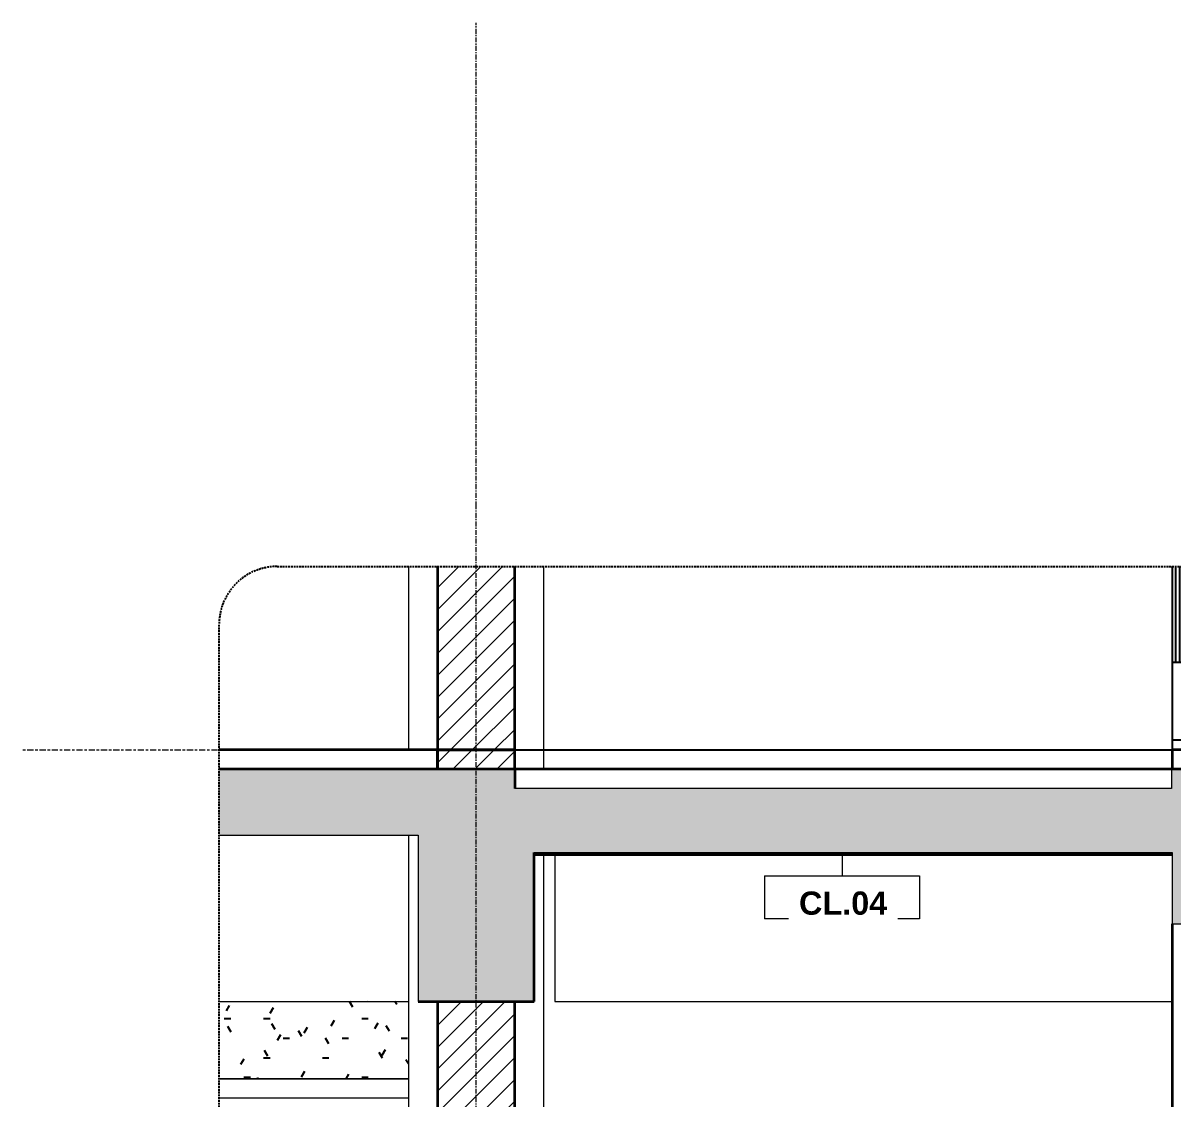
# Model space of a CAD drawing. Header units: millimetres. Extents: x 32270 to 221883, y 3811 to 78637.
# Drawn here: x 95270 to 98242, y 8100 to 10880 of the extents above; entities that cross this region are included whole.
import ezdxf

# ---------------------------------------------------------------- set-up
doc = ezdxf.new("R2010")
doc.units = ezdxf.units.MM
for name, pattern in [('Centre', [31.75, 6.35, -4.7625, 15.875, -4.7625]), ('Grid Line', [22.225, 12.7, -3.175, 3.175, -3.175]), ('Hidden', [7.14375, 4.7625, -2.38125]), ('IMPORT-CENTER _2_', [40.64, 25.4, -5.08, 5.08, -5.08])]:
    doc.linetypes.add(name, pattern=pattern)
for name, color, linetype, lineweight in [('0-5', 130, 'Continuous', 5), ('A-CLNG-2', 250, 'Continuous', 18), ('A-CLNG-IDEN', 151, 'Continuous', 9), ('A-CLNG-PATT-2', 71, 'Continuous', 25), ('A-DETL-GENF', 92, 'Continuous', 18), ('A-DETL-GENF-3', 92, 'Hidden', 25), ('A-DETL-GENF-4', 9, 'Continuous', 18), ('A-DETL-MEDM', 33, 'Continuous', 35), ('A-DETL-THIN', 151, 'Continuous', 18), ('A-DOOR-3', 250, 'Continuous', 18), ('A-DOOR-4', 10, 'Continuous', 25), ('A-FLOR-FNSH-1', 7, 'Continuous', 35), ('A-FLOR-LEVL-2', 51, 'Centre', 9), ('A-FLOR-PATT-1', 253, 'Continuous', 18), ('A-WALL-2', 7, 'Continuous', 35), ('A-WALL-PATT-2', 111, 'Continuous', 18), ('G-IMPT', 8, 'Continuous', 18), ('G-IMPT-2', 8, 'IMPORT-CENTER _2_', 18), ('M-EQPM', 50, 'Continuous', 18), ('M-EQPM-1', 50, 'Continuous', 25), ('S-BEAM-1', 250, 'Continuous', 18), ('S-COLS-9', 250, 'Continuous', 18), ('S-GRID-1', 1, 'Grid Line', 9)]:
    doc.layers.add(name, color=color, linetype=linetype, lineweight=lineweight)
doc.styles.add('Arial_B_3', font='arialbd.ttf', dxfattribs={"height": 60})
pattern_1 = [(50, (-71392.17, 15875), (364.368, -31.8783), [38.1, -419.1]), (355, (-71392.17, 15875), (-70.486, 382.1133), [30.48, -335.28]), (100.451, (-71361.8, 15872.34), (293.885, 350.2334), [32.38, -356.18]), (46.184, (-71392.17, 15976.6), (542.1585, -84.086), [57.15, -628.65]), (96.636, (-71347, 15969.6), (474.805, 494.855), [48.57, -534.27]), (351.184, (-71392.2, 15976.6), (474.81, 494.85), [45.72, -502.92]), (21, (-71341.37, 15951.2), (303.2285, -204.5305), [38.1, -419.1]), (326, (-71341.37, 15951.2), (123.604, 368.376), [30.48, -335.28]), (71.451, (-71316.1, 15934.16), (426.834, 163.8427), [32.38, -356.18]), (37.5, (-71392.17, 15875), (6.17665, 169.11015), [3.353, -327.863, 3.353, -337.007, -336.55]), (37.5, (-71392.17, 15875), (6.17665, 169.11015), [-671.576, 3.353, -333.197]), (7.5, (-71392.17, 15875), (133.6389, 200.3615), [3.353, -190.703, 3.353, -320.243, -128.27]), (7.5, (-71392.17, 15875), (133.6389, 200.3615), [-517.652, 3.353, -124.917]), (327.5, (-71505.46, 15875), (271.1818, -11.45836), [3.353, -123.647, 3.353, -392.887, -525.78]), (327.5, (-71505.46, 15875), (271.1818, -11.45836), [-523.24, 3.353, -522.427]), (317.5, (-71556.26, 15875), (296.2585, 50.8528), [3.353, -161.747, 3.353, -259.791, -373.38]), (317.5, (-71556.26, 15875), (296.2585, 50.8528), [-428.244, 3.353, -370.027]), (45, (-71392.17, 15875), (-125.7236, 125.7236), []), (45, (-71392.17, 16065.5), (-125.7236, 125.7236), [])]
pattern_2 = [(45, (78586.76, 15875), (-28.28427, 28.28427), [])]

# ---------------------------------------------------------------- blocks, each defined once
blk = doc.blocks.new('NCV_TKTC_KET CAU_rvt-6-TKCS_CĂN HỘ LOẠI 3A - MẶT CẮT 5')
at = {"layer": 'A-FLOR-PATT-1'}
h = blk.add_hatch(dxfattribs=at)
h.set_pattern_fill('FP_29', color=256, style=0, pattern_type=2)
h.set_pattern_definition(pattern_1)
h.paths.add_polyline_path([(-45515.2, 8780), (-45486.9, 8780), (-45486.9, 8785), (-48436.9, 8785), (-48436.9, 8780), (-45794.1, 8780)])
h.paths.add_polyline_path([(-53435.3, 8900), (-53435.3, 8950), (-53436.9, 8950), (-53436.9, 8900)])
h = blk.add_hatch(dxfattribs=at)
h.set_pattern_fill('FP_29', color=256, style=0, pattern_type=2)
h.set_pattern_definition(pattern_1)
h.paths.add_polyline_path([(-45515.2, 8780), (-45486.9, 8780), (-45486.9, 8785), (-48436.9, 8785), (-48436.9, 8780), (-45794.1, 8780)])
h.paths.add_polyline_path([(-53435.3, 8900), (-53435.3, 8950), (-53436.9, 8950), (-53436.9, 8900)])
h = blk.add_hatch(dxfattribs=at)
h.set_pattern_fill('FP_29', color=256, style=0, pattern_type=2)
h.set_pattern_definition(pattern_1)
h.paths.add_polyline_path([(-53353.6, 8730), (-51736.9, 8730), (-51736.9, 8735), (-53386.9, 8734.8), (-53386.9, 8730)])
h = blk.add_hatch(dxfattribs=at)
h.set_pattern_fill('FP_29', color=256, style=0, pattern_type=2)
h.set_pattern_definition(pattern_1)
h.paths.add_polyline_path([(-53353.6, 8730), (-51736.9, 8730), (-51736.9, 8735), (-53386.9, 8734.8), (-53386.9, 8730)])
at = {"layer": 'A-FLOR-FNSH-1'}
for p, q in [((-53435.3, 8950), (-53436.9, 8950)), ((-53435.3, 8900), (-53435.3, 8950)), ((-53386.9, 8730), (-51736.9, 8730))]:
    blk.add_line(p, q, dxfattribs=at)
at = {"layer": 'S-BEAM-1'}
for p, q in [((-53333.2, 8730), (-53333.2, 8350)), ((-54201.4, 8350), (-53711.9, 8350)), ((-53333.2, 8350), (-51738.1, 8350)), ((-51738.1, 8350), (-51736.9, 8350))]:
    blk.add_line(p, q, dxfattribs=at)
at = {"layer": 'S-COLS-9'}
for p, q in [((-53711.9, 9474.4), (-53711.9, 9000)), ((-53361.9, 8950), (-53361.9, 9474.4)), ((-53711.9, 8780), (-53711.9, 5600)), ((-53361.9, 5550), (-53361.9, 8730))]:
    blk.add_line(p, q, dxfattribs=at)
blk = doc.blocks.new('CL_01-VÁCH DỰNG THẠCH CAO CĂN HỘ LOẠI 1-5D - CL_01-VÁCH DỰNG THẠCH CAO CĂN HỘ LOẠI 1A-5-907652-TKCS_CĂN HỘ LOẠI 3A - MẶT CẮT 5')
at = {"layer": 'A-CLNG-PATT-2'}
h = blk.add_hatch(dxfattribs=at)
h.set_pattern_fill('FP_30', color=256, style=0, pattern_type=2)
h.set_pattern_definition([(0, (-71392.17, 15875), (203.2, 50.8), [16.764, -135.636, 16.764, -135.636, -812.8]), (0, (-71392.17, 15875), (203.2, 50.8), [-304.8, 16.764, -288.036, 16.764, -135.636, -355.6]), (0, (-71392.17, 15875), (203.2, 50.8), [-762, 16.764, -84.836, 16.764, -237.236]), (120, (-71315.97, 15900.4), (-145.59409, 150.57636), [16.764, -135.636, 16.764, -135.636, -812.8]), (120, (-71315.97, 15900.4), (-145.59409, 150.57636), [-304.8, 16.764, -288.036, 16.764, -135.636, -355.6]), (120, (-71315.97, 15900.4), (-145.59409, 150.57636), [-762, 16.764, -84.836, 16.764, -237.236]), (240, (-71290.57, 16002), (-57.60591, -201.37636), [16.764, -135.636, 16.764, -135.636, -812.8]), (240, (-71290.57, 16002), (-57.60591, -201.37636), [-304.8, 16.764, -288.036, 16.764, -135.636, -355.6]), (240, (-71290.57, 16002), (-57.60591, -201.37636), [-762, 16.764, -84.836, 16.764, -237.236])])
h.paths.add_polyline_path([(-53711.9, 8150), (-53711.9, 8350), (-54201.4, 8350), (-54201.4, 8150)])
at = {"layer": 'A-CLNG-2'}
blk.add_line((-53711.9, 8150), (-54201.4, 8150), dxfattribs=at)
blk = doc.blocks.new('NCV_TKTC_TANG 2_rvt-6-TKCS_CĂN HỘ LOẠI 3A - MẶT CẮT 5')
at = {"layer": 'A-CLNG-2'}
for p, q in [((-54201.4, 8150), (-53711.9, 8150)), ((-53711.9, 8100), (-54201.4, 8100))]:
    blk.add_line(p, q, dxfattribs=at)
at = {"layer": 'A-WALL-2'}
blk.add_line((-51736.9, 8550), (-51736.9, 7800), dxfattribs=at)
at = {"layer": 'A-CLNG-2'}
blk.add_blockref('CL_01-VÁCH DỰNG THẠCH CAO CĂN HỘ LOẠI 1-5D - CL_01-VÁCH DỰNG THẠCH CAO CĂN HỘ LOẠI 1A-5-907652-TKCS_CĂN HỘ LOẠI 3A - MẶT CẮT 5', (0, 0), dxfattribs=at)
blk = doc.blocks.new('DOOR_CW_01 CANH MO-PANEL KINH - DIG_01-900x2200-CỬA NHÔM KÍNH-V116-TKCS_CĂN HỘ LOẠI 3A - MẶT CẮT 5')
at = {"layer": 'A-DOOR-3'}
for p, q in [((-51736.9, 9474.4), (-51736.9, 9000)), ((-51686.9, 9000), (-51686.9, 9474.4)), ((-51636.9, 9474.4), (-51636.9, 9000))]:
    blk.add_line(p, q, dxfattribs=at)
at = {"layer": 'A-DOOR-4'}
for p, q in [((-51736.9, 9474.4), (-51736.9, 9000)), ((-51736.9, 9474.4), (-51736.9, 9000)), ((-51726.9, 9226), (-51726.9, 9474.4)), ((-51716.9, 9226), (-51716.9, 9474.4)), ((-51706.9, 9226), (-51706.9, 9474.4)), ((-51696.9, 9026), (-51696.9, 9474.4)), ((-51636.9, 9000), (-51636.9, 9474.4)), ((-51636.9, 9000), (-51636.9, 9474.4)), ((-51696.9, 9226), (-51736.9, 9226)), ((-51736.9, 9026), (-51696.9, 9026))]:
    blk.add_line(p, q, dxfattribs=at)
blk = doc.blocks.new('NCV_TKTC_TANG 3 - 4_rvt-7-TKCS_CĂN HỘ LOẠI 3A - MẶT CẮT 5')
at = {"layer": 'A-FLOR-FNSH-1'}
for p, q in [((-53636.9, 9000), (-54201.4, 9000)), ((-53636.9, 8950), (-53636.9, 9000)), ((-51636.9, 9000), (-51736.9, 9000)), ((-51736.9, 9000), (-51736.9, 8950)), ((-51738.1, 8950), (-53436.9, 8950))]:
    blk.add_line(p, q, dxfattribs=at)
at = {"layer": 'A-DOOR-3'}
blk.add_blockref('DOOR_CW_01 CANH MO-PANEL KINH - DIG_01-900x2200-CỬA NHÔM KÍNH-V116-TKCS_CĂN HỘ LOẠI 3A - MẶT CẮT 5', (0, 0), dxfattribs=at)
blk = doc.blocks.new('TKTC_XREF_251221_MB TANG 2-7 - TKTC_XREF_260130_MB TANG 2-5_dwg_$cc-4746808-TKCS_CĂN HỘ LOẠI 3A - MẶT CẮT 5')
at = {"layer": 'G-IMPT-2'}
for p, q in [((-53818.5, 5600), (-53665.5, 5600)), ((-53742, 5600), (-53742, 5600))]:
    blk.add_line(p, q, dxfattribs=at)
at = {"layer": 'M-EQPM'}
for p, q in [((-53742, 5600), (-53796, 5600)), ((-53796, 5600), (-53742, 5600)), ((-53742, 5600), (-53754.5, 5600)), ((-53754.5, 5600), (-53742, 5600)), ((-53742, 5600), (-53729.4, 5600)), ((-53729.4, 5600), (-53742, 5600)), ((-53685.1, 5600), (-53685.1, 5600))]:
    blk.add_line(p, q, dxfattribs=at)
blk = doc.blocks.new('TKTC_XREF_251221_MB TANG 2-7 - TKTC_XREF_260130_MB TANG 2-5_dwg_CUM U_DN100-4746796-TKCS_CĂN HỘ LOẠI 3A - MẶT CẮT 5')
at = {"layer": 'G-IMPT'}
for p, q in [((-53742, 5600), (-53809.1, 5600)), ((-53809.1, 5600), (-53742, 5600)), ((-53742, 5600), (-53801.3, 5600)), ((-53801.3, 5600), (-53742, 5600)), ((-53742, 5600), (-53742, 5600)), ((-53677.1, 5600), (-53742, 5600)), ((-53677.1, 5600), (-53742, 5600)), ((-53677.1, 5600), (-53742, 5600)), ((-53677.1, 5600), (-53742, 5600)), ((-53675.2, 5600), (-53677.1, 5600)), ((-53677.1, 5600), (-53675.2, 5600)), ((-53675.2, 5600), (-53677.1, 5600)), ((-53677.1, 5600), (-53675.2, 5600)), ((-53670.4, 5600), (-53675.2, 5600)), ((-53675.2, 5600), (-53670.4, 5600)), ((-53675.2, 5600), (-53670.4, 5600)), ((-53675.2, 5600), (-53670.4, 5600)), ((-53670.4, 5600), (-53675.2, 5600)), ((-53675.2, 5600), (-53670.4, 5600)), ((-53675.2, 5600), (-53670.4, 5600)), ((-53675.2, 5600), (-53670.4, 5600)), ((-53670.4, 5600), (-53670.4, 5600)), ((-53670.4, 5600), (-53670.4, 5600)), ((-53669.5, 5600), (-53664, 5600)), ((-53664, 5600), (-53669.5, 5600)), ((-53669.5, 5600), (-53664, 5600)), ((-53664, 5600), (-53669.5, 5600)), ((-53663.1, 5600), (-53664, 5600)), ((-53664, 5600), (-53663.1, 5600)), ((-53663.1, 5600), (-53664, 5600)), ((-53664, 5600), (-53663.1, 5600))]:
    blk.add_line(p, q, dxfattribs=at)
blk = doc.blocks.new('TKTC_XREF_251221_MB TANG 2-7 - TKTC_XREF_260130_MB TANG 2-5_dwg_$cc-4746798-TKCS_CĂN HỘ LOẠI 3A - MẶT CẮT 5')
at = {"layer": 'G-IMPT-2'}
for p, q in [((-53281.9, 5600), (-53403, 5600)), ((-53342.9, 5600), (-53342.1, 5600))]:
    blk.add_line(p, q, dxfattribs=at)
at = {"layer": 'M-EQPM'}
for p, q in [((-53387.5, 5600), (-53387.5, 5600)), ((-53342.5, 5600), (-53342.8, 5600)), ((-53342.8, 5600), (-53342.2, 5600)), ((-53342.2, 5600), (-53342.5, 5600))]:
    blk.add_line(p, q, dxfattribs=at)
blk = doc.blocks.new('TKTC_XREF_251221_MB TANG 2-7 - TKTC_XREF_260130_MB TANG 2-5_dwg_CUM U_DN100-4746799-TKCS_CĂN HỘ LOẠI 3A - MẶT CẮT 5')
at = {"layer": 'G-IMPT'}
for p, q in [((-53406.4, 5600), (-53405.7, 5600)), ((-53405.7, 5600), (-53406.4, 5600)), ((-53406.4, 5600), (-53405.7, 5600)), ((-53405.7, 5600), (-53406.4, 5600)), ((-53401.4, 5600), (-53405.7, 5600)), ((-53405.7, 5600), (-53401.4, 5600)), ((-53401.4, 5600), (-53405.7, 5600)), ((-53405.7, 5600), (-53401.4, 5600)), ((-53400.6, 5600), (-53400.6, 5600)), ((-53400.6, 5600), (-53400.6, 5600)), ((-53400.6, 5600), (-53396.8, 5600)), ((-53396.8, 5600), (-53400.6, 5600)), ((-53396.8, 5600), (-53400.6, 5600)), ((-53396.8, 5600), (-53400.6, 5600)), ((-53400.6, 5600), (-53396.8, 5600)), ((-53396.8, 5600), (-53400.6, 5600)), ((-53396.8, 5600), (-53400.6, 5600)), ((-53396.8, 5600), (-53400.6, 5600)), ((-53396.8, 5600), (-53395.3, 5600)), ((-53395.3, 5600), (-53396.8, 5600)), ((-53396.8, 5600), (-53395.3, 5600)), ((-53395.3, 5600), (-53396.8, 5600)), ((-53395.3, 5600), (-53344, 5600)), ((-53395.3, 5600), (-53344, 5600)), ((-53395.3, 5600), (-53344, 5600)), ((-53395.3, 5600), (-53344, 5600)), ((-53344, 5600), (-53297, 5600)), ((-53297, 5600), (-53344, 5600)), ((-53344, 5600), (-53344, 5600)), ((-53344, 5600), (-53290.9, 5600)), ((-53290.9, 5600), (-53344, 5600))]:
    blk.add_line(p, q, dxfattribs=at)
blk = doc.blocks.new('TKTC_XREF_251221_MB TANG 2-7 - TKTC_XREF_260130_MB TANG 2-5_dwg_THU NUOC - THU NUOC-444531-TKCS_MB TẦNG 1-4746810-TKCS_CĂN HỘ LOẠI 3A - MẶT CẮT 5')
at = {"layer": 'G-IMPT'}
for p, q in [((-53208.7, 5600), (-53058.7, 5600)), ((-53058.7, 5600), (-53208.7, 5600)), ((-53183.7, 5600), (-53083.7, 5600)), ((-53083.7, 5600), (-53183.7, 5600)), ((-53167.7, 5600), (-53173.7, 5600)), ((-53173.7, 5600), (-53167.7, 5600)), ((-53161.3, 5600), (-53155.3, 5600)), ((-53155.3, 5600), (-53161.3, 5600)), ((-53148.9, 5600), (-53142.9, 5600)), ((-53142.9, 5600), (-53148.9, 5600)), ((-53130.4, 5600), (-53136.4, 5600)), ((-53136.4, 5600), (-53130.4, 5600)), ((-53130.4, 5600), (-53136.4, 5600)), ((-53136.4, 5600), (-53130.4, 5600)), ((-53133.7, 5600), (-53133.7, 5600)), ((-53133.7, 5600), (-53133.7, 5600)), ((-53133.7, 5600), (-53133.7, 5600)), ((-53133.7, 5600), (-53133.7, 5600)), ((-53118.4, 5600), (-53124.4, 5600)), ((-53124.4, 5600), (-53118.4, 5600)), ((-53106, 5600), (-53112, 5600)), ((-53112, 5600), (-53106, 5600)), ((-53099.6, 5600), (-53093.6, 5600)), ((-53093.6, 5600), (-53099.6, 5600))]:
    blk.add_line(p, q, dxfattribs=at)
blk = doc.blocks.new('TKTC_XREF_251221_MB TANG 2-7 - TKTC_XREF_260130_MB TANG 2-5_dwg_THU NUOC - THU NUOC-444531-TKCS_MB TẦNG 1-4746804-TKCS_CĂN HỘ LOẠI 3A - MẶT CẮT 5')
at = {"layer": 'G-IMPT'}
for p, q in [((-53908.7, 5600), (-54058.7, 5600)), ((-54058.7, 5600), (-53908.7, 5600)), ((-53933.7, 5600), (-54033.7, 5600)), ((-54033.7, 5600), (-53933.7, 5600)), ((-54017.7, 5600), (-54023.7, 5600)), ((-54023.7, 5600), (-54017.7, 5600)), ((-54011.3, 5600), (-54005.3, 5600)), ((-54005.3, 5600), (-54011.3, 5600)), ((-53998.9, 5600), (-53992.9, 5600)), ((-53992.9, 5600), (-53998.9, 5600)), ((-53986.9, 5600), (-53980.9, 5600)), ((-53980.9, 5600), (-53986.9, 5600)), ((-53986.9, 5600), (-53980.9, 5600)), ((-53980.9, 5600), (-53986.9, 5600)), ((-53983.7, 5600), (-53983.7, 5600)), ((-53983.7, 5600), (-53983.7, 5600)), ((-53983.7, 5600), (-53983.7, 5600)), ((-53983.7, 5600), (-53983.7, 5600)), ((-53968.4, 5600), (-53974.4, 5600)), ((-53974.4, 5600), (-53968.4, 5600)), ((-53956, 5600), (-53962, 5600)), ((-53962, 5600), (-53956, 5600)), ((-53949.6, 5600), (-53943.6, 5600)), ((-53943.6, 5600), (-53949.6, 5600))]:
    blk.add_line(p, q, dxfattribs=at)
blk = doc.blocks.new('TKTC_XREF_251221_MB TANG 2-7 - TKTC_XREF_251221_MB TANG 2-7-2039446-TKCS_CĂN HỘ LOẠI 3A - MẶT CẮT 5')
at = {"layer": 'M-EQPM'}
for p, q in [((-53826.7, 5600), (-53677.1, 5600)), ((-53677.1, 5600), (-53826.7, 5600)), ((-53676.9, 5600), (-53627.2, 5600)), ((-53627.2, 5600), (-53676.9, 5600)), ((-53435.3, 5600), (-53395.3, 5600)), ((-53395.3, 5600), (-53435.3, 5600)), ((-53395.3, 5600), (-53275.3, 5600)), ((-53275.3, 5600), (-53361.9, 5600))]:
    blk.add_line(p, q, dxfattribs=at)
at = {"layer": 'M-EQPM-1'}
blk.add_line((-54201.4, 5600), (-44707, 5600), dxfattribs=at)
for name in ['TKTC_XREF_251221_MB TANG 2-7 - TKTC_XREF_260130_MB TANG 2-5_dwg_THU NUOC - THU NUOC-444531-TKCS_MB TẦNG 1-4746804-TKCS_CĂN HỘ LOẠI 3A - MẶT CẮT 5', 'TKTC_XREF_251221_MB TANG 2-7 - TKTC_XREF_260130_MB TANG 2-5_dwg_$cc-4746808-TKCS_CĂN HỘ LOẠI 3A - MẶT CẮT 5', 'TKTC_XREF_251221_MB TANG 2-7 - TKTC_XREF_260130_MB TANG 2-5_dwg_CUM U_DN100-4746796-TKCS_CĂN HỘ LOẠI 3A - MẶT CẮT 5', 'TKTC_XREF_251221_MB TANG 2-7 - TKTC_XREF_260130_MB TANG 2-5_dwg_CUM U_DN100-4746799-TKCS_CĂN HỘ LOẠI 3A - MẶT CẮT 5', 'TKTC_XREF_251221_MB TANG 2-7 - TKTC_XREF_260130_MB TANG 2-5_dwg_$cc-4746798-TKCS_CĂN HỘ LOẠI 3A - MẶT CẮT 5', 'TKTC_XREF_251221_MB TANG 2-7 - TKTC_XREF_260130_MB TANG 2-5_dwg_THU NUOC - THU NUOC-444531-TKCS_MB TẦNG 1-4746810-TKCS_CĂN HỘ LOẠI 3A - MẶT CẮT 5']:
    blk.add_blockref(name, (0, 0))
blk = doc.blocks.new('BORDER VIEW - BORDER VIEW-3699927-TKCS_CĂN HỘ LOẠI 3A - MẶT CẮT 5')
at = {"layer": 'A-DETL-GENF-3'}
for p, q in [((-54051.4, 9474.4), (-44857, 9474.4)), ((-54201.4, 5175.7), (-54201.4, 9324.4))]:
    blk.add_line(p, q, dxfattribs=at)
blk.add_arc((-54051.4, 9324.4), 150, 90, 180, dxfattribs=at)
blk = doc.blocks.new('M_Ceiling Tag w Height - M_Ceiling Tag-4076437-TKCS_CĂN HỘ LOẠI 3A - MẶT CẮT 5')
at = {"layer": 'A-CLNG-IDEN'}
for p, q in [((-46503.1, 8701.3), (-46503.1, 8590.1)), ((-46503.1, 8701.3), (-46101.9, 8701.3)), ((-46101.9, 8701.3), (-46101.9, 8590.1)), ((-46101.9, 8590.1), (-46503.1, 8590.1))]:
    blk.add_line(p, q, dxfattribs=at)

msp = doc.modelspace()

# ---------------------------------------------------------------- hatches: boundary and pattern name
at = {"layer": 'A-DETL-GENF-4'}
h = msp.add_hatch(dxfattribs=at)
h.set_pattern_fill('FP_29', color=256, style=0, pattern_type=2)
h.set_pattern_definition([(50, (78586.76, 15875), (364.368, -31.8783), [38.1, -419.1]), (355, (78586.76, 15875), (-70.486, 382.1133), [30.48, -335.28]), (100.451, (78617.12, 15872.34), (293.885, 350.2334), [32.38, -356.18]), (46.184, (78586.76, 15976.6), (542.1585, -84.086), [57.15, -628.65]), (96.636, (78631.94, 15969.6), (474.805, 494.855), [48.57, -534.27]), (351.184, (78586.76, 15976.6), (474.81, 494.85), [45.72, -502.92]), (21, (78637.56, 15951.2), (303.2285, -204.5305), [38.1, -419.1]), (326, (78637.56, 15951.2), (123.604, 368.376), [30.48, -335.28]), (71.451, (78662.83, 15934.16), (426.834, 163.8427), [32.38, -356.18]), (37.5, (78586.76, 15875), (6.17665, 169.11015), [3.353, -327.863, 3.353, -337.007, -336.55]), (37.5, (78586.76, 15875), (6.17665, 169.11015), [-671.576, 3.353, -333.197]), (7.5, (78586.76, 15875), (133.6389, 200.3615), [3.353, -190.703, 3.353, -320.243, -128.27]), (7.5, (78586.76, 15875), (133.6389, 200.3615), [-517.652, 3.353, -124.917]), (327.5, (78473.48, 15875), (271.1818, -11.45836), [3.353, -123.647, 3.353, -392.887, -525.78]), (327.5, (78473.48, 15875), (271.1818, -11.45836), [-523.24, 3.353, -522.427]), (317.5, (78422.68, 15875), (296.2585, 50.8528), [3.353, -161.747, 3.353, -259.791, -373.38]), (317.5, (78422.68, 15875), (296.2585, 50.8528), [-428.244, 3.353, -370.027]), (45, (78586.76, 15875), (-125.7236, 125.7236), []), (45, (78586.76, 16065.5), (-125.7236, 125.7236), [])])
h.paths.add_polyline_path([(104792, 8350), (104792, 8730), (105272, 8730), (105272, 8950), (98240.8, 8950), (98240.8, 8900), (96542, 8900), (96542, 8950), (95777.6, 8950), (95777.6, 8780), (96292, 8780), (96292, 8350), (96592, 8350), (96592, 8735), (98242, 8735), (98242, 8550), (98442, 8550), (98442, 8780), (101342, 8780), (101342, 8550), (101542, 8550), (101542, 8785), (104492, 8785), (104492, 8350), (104787.6, 8350)])
at = {"layer": 'A-WALL-PATT-2'}
h = msp.add_hatch(dxfattribs=at)
h.set_pattern_fill('FP_28', color=256, style=0, pattern_type=2)
h.set_pattern_definition(pattern_2)
h.paths.add_polyline_path([(96542, 9000), (96542, 9474.4), (96342, 9474.4), (96342, 9000)])
h = msp.add_hatch(dxfattribs=at)
h.set_pattern_fill('FP_28', color=256, style=0, pattern_type=2)
h.set_pattern_definition(pattern_2)
h.paths.add_polyline_path([(96349.1, 5600), (96542, 5600), (96542, 8350), (96342, 8350), (96342, 5600)])
h.paths.add_polyline_path([(96342, 8950), (96542, 8950), (96542, 9000), (96342, 9000)])

# ---------------------------------------------------------------- linework, layer by layer
at = {"layer": 'A-CLNG-IDEN'}
msp.add_line((97388.6, 8729), (97388.6, 8674.9), dxfattribs=at)
at = {"layer": 'A-DETL-MEDM'}
for p, q in [((96542, 8950), (95777.6, 8950)), ((100508.6, 8950), (98240.8, 8950)), ((96592, 8350), (96592, 8735)), ((96292, 8350), (96592, 8350))]:
    msp.add_line(p, q, dxfattribs=at)
at = {"layer": 'A-DETL-THIN'}
for p, q in [((96542, 8900), (96542, 8950)), ((98240.8, 8950), (98240.8, 8900)), ((98240.8, 8900), (96542, 8900)), ((95777.6, 8780), (96292, 8780)), ((96292, 8780), (96292, 8350)), ((96592, 8735), (98242, 8735)), ((98242, 8735), (98242, 8550)), ((98242, 8550), (98442, 8550))]:
    msp.add_line(p, q, dxfattribs=at)
at = {"layer": 'A-FLOR-LEVL-2'}
msp.add_line((95270.3, 9000), (105861.5, 9000), dxfattribs=at)
at = {"layer": 'A-WALL-2'}
for p, q in [((96342, 9474.4), (96342, 9000)), ((96542, 9000), (96542, 9474.4)), ((96342, 9000), (96542, 9000)), ((96342, 9000), (96342, 8950)), ((96542, 9000), (96342, 9000)), ((96542, 8950), (96542, 9000)), ((96342, 8350), (96342, 5600)), ((96542, 5600), (96542, 8350))]:
    msp.add_line(p, q, dxfattribs=at)
at = {"layer": 'S-GRID-1'}
for p, q in [((96442, 9629.9), (96442, 10879.9)), ((96442, 5511.1), (96442, 9629.9))]:
    msp.add_line(p, q, dxfattribs=at)

# ---------------------------------------------------------------- block references
at = {"layer": '0-5'}
for name in ['NCV_TKTC_KET CAU_rvt-6-TKCS_CĂN HỘ LOẠI 3A - MẶT CẮT 5', 'NCV_TKTC_TANG 3 - 4_rvt-7-TKCS_CĂN HỘ LOẠI 3A - MẶT CẮT 5', 'NCV_TKTC_TANG 2_rvt-6-TKCS_CĂN HỘ LOẠI 3A - MẶT CẮT 5']:
    msp.add_blockref(name, (149978.9, 0), dxfattribs=at)
at = {"layer": 'A-CLNG-IDEN'}
msp.add_blockref('M_Ceiling Tag w Height - M_Ceiling Tag-4076437-TKCS_CĂN HỘ LOẠI 3A - MẶT CẮT 5', (143691.1, -26.4), dxfattribs=at)
at = {"layer": 'A-DETL-GENF'}
msp.add_blockref('BORDER VIEW - BORDER VIEW-3699927-TKCS_CĂN HỘ LOẠI 3A - MẶT CẮT 5', (149978.9, 0), dxfattribs=at)
at = {"layer": 'M-EQPM'}
msp.add_blockref('TKTC_XREF_251221_MB TANG 2-7 - TKTC_XREF_251221_MB TANG 2-7-2039446-TKCS_CĂN HỘ LOẠI 3A - MẶT CẮT 5', (149978.9, 3400), dxfattribs=at)

# ---------------------------------------------------------------- next in the draw order: texts
at = {"layer": 'A-CLNG-IDEN', "insert": (97391.4, 8603.6), "char_height": 60, "width": 251.5, "attachment_point": 5, "line_spacing_factor": 0.936439, "style": 'Arial_B_3', "bg_fill": 3, "box_fill_scale": 1.25, "bg_fill_color": 256, "bg_fill_true_color": 13158600, "bg_fill_transparency": 0}
msp.add_mtext('\\pt634.9998,1270.0002,1905,2539.9998,3175.0002,3810,4444.9998,5080.0002,5715,6349.9998,6985.0002,7620,8254.9998,8890.0002,9525,10159.9998,10795.0002,11430,12064.9998,12700.0002,13335,13969.9998,14605.0002,15240,15874.9998,16510.0002,17145,17779.9998,18415.0002,19050,19684.9998,20320.0002;CL.04', dxfattribs=at)

doc.saveas('drawing.dxf')
